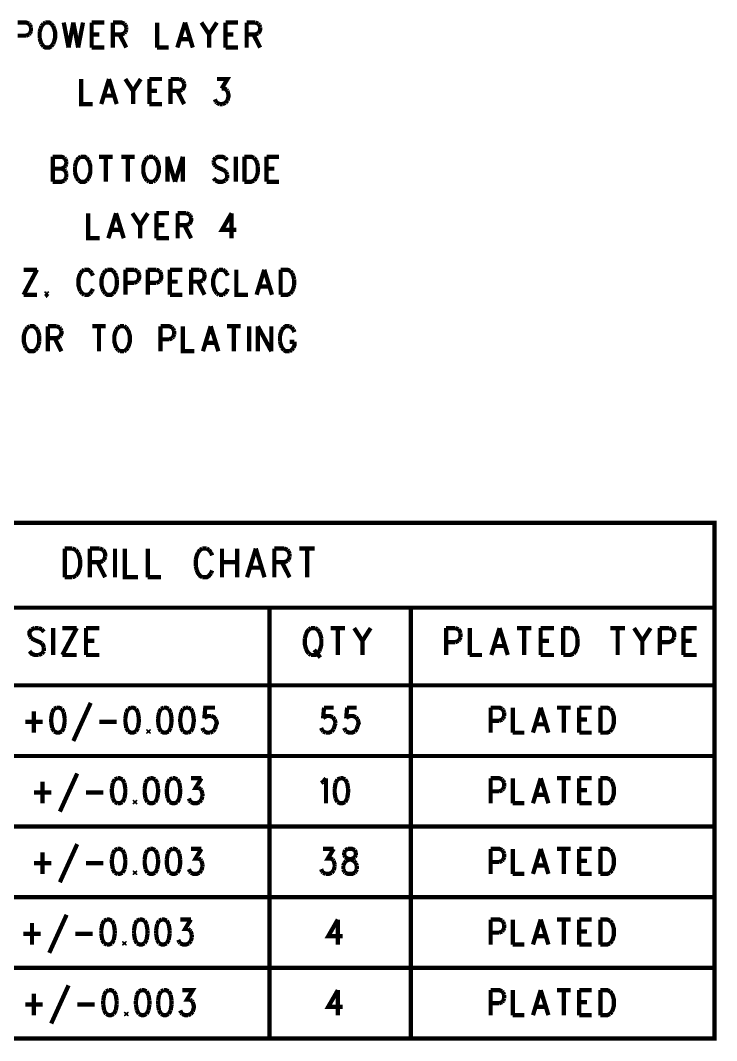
# Model space of a CAD drawing. Extents: x 7.3 to 17.03, y 4.75 to 9.82.
# Drawn here: x 14.568 to 17.032, y 5.292 to 8.904 of the extents above; entities that cross this region are included whole.
import ezdxf

# ---------------------------------------------------------------- set-up
doc = ezdxf.new("R2010")
doc.units = 0
doc.layers.add('DD_PHO', color=6, linetype='CONTINUOUS')

msp = doc.modelspace()

# ---------------------------------------------------------------- linework, layer by layer
at = {"layer": 'DD_PHO', "const_width": 0.015}
for points in [[(14.5575, 8.89609), (14.58818, 8.89609), (14.5984, 8.89187)], [(14.5984, 8.89187), (14.60181, 8.88765)], [(14.60181, 8.88765), (14.60522, 8.87921)], [(14.60522, 8.87921), (14.60522, 8.86656)], [(14.64272, 8.88343), (14.63931, 8.875)], [(14.64954, 8.89187), (14.64272, 8.88343)], [(14.65636, 8.89609), (14.64954, 8.89187)], [(14.67681, 8.89187), (14.67, 8.89609), (14.65636, 8.89609)], [(14.68363, 8.88343), (14.67681, 8.89187)], [(14.68704, 8.875), (14.68363, 8.88343)], [(14.72113, 8.89609), (14.73818, 8.8075)], [(14.75522, 8.89609), (14.73818, 8.8075)], [(14.75522, 8.89609), (14.77227, 8.8075)], [(14.78931, 8.89609), (14.77227, 8.8075)], [(14.82, 8.89609), (14.82, 8.8075)], [(14.82, 8.89609), (14.86431, 8.89609)], [(14.895, 8.89609), (14.895, 8.8075)], [(14.895, 8.89609), (14.92568, 8.89609), (14.9359, 8.89187)], [(14.9359, 8.89187), (14.93931, 8.88765)], [(14.93931, 8.88765), (14.94272, 8.87921)], [(14.94272, 8.87921), (14.94272, 8.87078)], [(15.05181, 8.89609), (15.05181, 8.8075)], [(15.15068, 8.89609), (15.1234, 8.8075)], [(15.15068, 8.89609), (15.17795, 8.8075)], [(15.20863, 8.89609), (15.2359, 8.8539)], [(15.26318, 8.89609), (15.2359, 8.8539)], [(15.29386, 8.89609), (15.29386, 8.8075)], [(15.29386, 8.89609), (15.33818, 8.89609)], [(15.36886, 8.89609), (15.36886, 8.8075)], [(15.36886, 8.89609), (15.39954, 8.89609)], [(15.39954, 8.89609), (15.40977, 8.89187)], [(15.40977, 8.89187), (15.41318, 8.88765)], [(15.41659, 8.87921), (15.41659, 8.87078), (15.41318, 8.86234), (15.40977, 8.85812)], [(15.41318, 8.88765), (15.41659, 8.87921)], [(14.58818, 8.84968), (14.5575, 8.84968)], [(14.5984, 8.8539), (14.58818, 8.84968)], [(14.60181, 8.85812), (14.5984, 8.8539)], [(14.60522, 8.86656), (14.60181, 8.85812)], [(14.63931, 8.875), (14.6359, 8.86234)], [(14.6359, 8.86234), (14.6359, 8.84125)], [(14.6359, 8.84125), (14.63931, 8.82859)], [(14.68704, 8.82859), (14.69045, 8.84125), (14.69045, 8.86234), (14.68704, 8.875)], [(14.82, 8.8539), (14.84727, 8.8539)], [(14.92568, 8.8539), (14.895, 8.8539)], [(14.91886, 8.8539), (14.94272, 8.8075)], [(14.9359, 8.85812), (14.92568, 8.8539)], [(14.93931, 8.86234), (14.9359, 8.85812)], [(14.94272, 8.87078), (14.93931, 8.86234)], [(15.2359, 8.8539), (15.2359, 8.8075)], [(15.29386, 8.8539), (15.32113, 8.8539)], [(15.39954, 8.8539), (15.36886, 8.8539)], [(15.39272, 8.8539), (15.41659, 8.8075)], [(15.40977, 8.85812), (15.39954, 8.8539)], [(14.63931, 8.82859), (14.64272, 8.82015)], [(14.64272, 8.82015), (14.64954, 8.81171)], [(14.64954, 8.81171), (14.65636, 8.8075), (14.67, 8.8075), (14.67681, 8.81171)], [(14.67681, 8.81171), (14.68363, 8.82015)], [(14.68363, 8.82015), (14.68704, 8.82859)], [(14.82, 8.8075), (14.86431, 8.8075)], [(15.05181, 8.8075), (15.09272, 8.8075)], [(15.13363, 8.83703), (15.16772, 8.83703)], [(15.29386, 8.8075), (15.33818, 8.8075)], [(14.7825, 8.69609), (14.7825, 8.6075), (14.8234, 8.6075)], [(14.88136, 8.69609), (14.85409, 8.6075)], [(14.88136, 8.69609), (14.90863, 8.6075)], [(14.93931, 8.69609), (14.96659, 8.6539)], [(14.99386, 8.69609), (14.96659, 8.6539)], [(15.02454, 8.69609), (15.02454, 8.6075)], [(15.02454, 8.69609), (15.06886, 8.69609)], [(15.09954, 8.69609), (15.09954, 8.6075)], [(15.09954, 8.69609), (15.13022, 8.69609)], [(15.13022, 8.69609), (15.14045, 8.69187)], [(15.26318, 8.69609), (15.30068, 8.69609), (15.28022, 8.66234)], [(15.14045, 8.69187), (15.14386, 8.68765)], [(15.14727, 8.67921), (15.14727, 8.67078), (15.14386, 8.66234), (15.14045, 8.65812)], [(15.14386, 8.68765), (15.14727, 8.67921)], [(15.28022, 8.66234), (15.29045, 8.66234), (15.29727, 8.65812)], [(14.86431, 8.63703), (14.8984, 8.63703)], [(14.96659, 8.6539), (14.96659, 8.6075)], [(15.02454, 8.6539), (15.05181, 8.6539)], [(15.13022, 8.6539), (15.09954, 8.6539)], [(15.1234, 8.6539), (15.14727, 8.6075)], [(15.14045, 8.65812), (15.13022, 8.6539)], [(15.25977, 8.61593), (15.25636, 8.62437)], [(15.29727, 8.65812), (15.30068, 8.6539)], [(15.30068, 8.6539), (15.30409, 8.64125), (15.30409, 8.63281), (15.30068, 8.62015)], [(15.02454, 8.6075), (15.06886, 8.6075)], [(15.26318, 8.61171), (15.25977, 8.61593)], [(15.2734, 8.6075), (15.26318, 8.61171)], [(15.28363, 8.6075), (15.2734, 8.6075)], [(15.29386, 8.61171), (15.28363, 8.6075)], [(15.30068, 8.62015), (15.29386, 8.61171)], [(14.6825, 8.42109), (14.6825, 8.3325)], [(14.6825, 8.42109), (14.71318, 8.42109), (14.7234, 8.41687)], [(14.7234, 8.41687), (14.72681, 8.41265)], [(14.72681, 8.41265), (14.73022, 8.40421)], [(14.76772, 8.40843), (14.76431, 8.4)], [(14.77454, 8.41687), (14.76772, 8.40843)], [(14.78136, 8.42109), (14.77454, 8.41687)], [(14.80181, 8.41687), (14.795, 8.42109), (14.78136, 8.42109)], [(14.80863, 8.40843), (14.80181, 8.41687)], [(14.81204, 8.4), (14.80863, 8.40843)], [(14.84613, 8.42109), (14.89386, 8.42109)], [(14.87, 8.42109), (14.87, 8.3325)], [(14.92454, 8.42109), (14.97227, 8.42109)], [(14.9484, 8.42109), (14.9484, 8.3325)], [(15.00977, 8.40843), (15.00636, 8.4), (15.00295, 8.38734), (15.00295, 8.36625), (15.00636, 8.35359), (15.00977, 8.34515)], [(15.01659, 8.41687), (15.00977, 8.40843)], [(15.0234, 8.42109), (15.01659, 8.41687)], [(15.03704, 8.42109), (15.0234, 8.42109)], [(15.04386, 8.41687), (15.03704, 8.42109)], [(15.05068, 8.40843), (15.04386, 8.41687)], [(15.05068, 8.34515), (15.05409, 8.35359), (15.0575, 8.36625), (15.0575, 8.38734), (15.05409, 8.4), (15.05068, 8.40843)], [(15.08818, 8.42109), (15.08818, 8.3325)], [(15.08818, 8.42109), (15.11545, 8.3325)], [(15.14272, 8.42109), (15.11545, 8.3325)], [(15.14272, 8.42109), (15.14272, 8.3325)], [(15.25863, 8.41687), (15.25181, 8.40843)], [(15.25181, 8.40843), (15.25181, 8.4)], [(15.29272, 8.41687), (15.2825, 8.42109), (15.26886, 8.42109), (15.25863, 8.41687)], [(15.29954, 8.40843), (15.29272, 8.41687)], [(15.33022, 8.42109), (15.33022, 8.3325)], [(15.3609, 8.42109), (15.3609, 8.3325)], [(15.3609, 8.42109), (15.38477, 8.42109), (15.395, 8.41687)], [(15.395, 8.41687), (15.40181, 8.40843)], [(15.40181, 8.40843), (15.40522, 8.4)], [(15.43931, 8.42109), (15.43931, 8.3325)], [(15.43931, 8.42109), (15.48363, 8.42109)], [(14.6825, 8.3789), (14.71318, 8.3789)], [(14.7234, 8.38312), (14.71318, 8.3789)], [(14.71318, 8.3789), (14.7234, 8.37468)], [(14.72681, 8.38734), (14.7234, 8.38312)], [(14.7234, 8.37468), (14.72681, 8.37046)], [(14.73022, 8.39578), (14.72681, 8.38734)], [(14.72681, 8.37046), (14.73022, 8.36203)], [(14.73022, 8.40421), (14.73022, 8.39578)], [(14.76431, 8.4), (14.7609, 8.38734)], [(14.7609, 8.38734), (14.7609, 8.36625)], [(14.81204, 8.35359), (14.81545, 8.36625), (14.81545, 8.38734), (14.81204, 8.4)], [(15.25181, 8.4), (15.25522, 8.39156)], [(15.25522, 8.39156), (15.25863, 8.38734)], [(15.25863, 8.38734), (15.26545, 8.38312)], [(15.26545, 8.38312), (15.2859, 8.37468)], [(15.2859, 8.37468), (15.29272, 8.37046)], [(15.29272, 8.37046), (15.29613, 8.36625)], [(15.40522, 8.4), (15.40863, 8.38734)], [(15.40863, 8.38734), (15.40863, 8.36625)], [(15.43931, 8.3789), (15.46659, 8.3789)], [(14.7234, 8.33671), (14.71318, 8.3325), (14.6825, 8.3325)], [(14.72681, 8.34093), (14.7234, 8.33671)], [(14.73022, 8.34937), (14.72681, 8.34093)], [(14.73022, 8.36203), (14.73022, 8.34937)], [(14.7609, 8.36625), (14.76431, 8.35359)], [(14.76431, 8.35359), (14.76772, 8.34515)], [(14.76772, 8.34515), (14.77454, 8.33671)], [(14.77454, 8.33671), (14.78136, 8.3325), (14.795, 8.3325), (14.80181, 8.33671)], [(14.80181, 8.33671), (14.80863, 8.34515)], [(14.80863, 8.34515), (14.81204, 8.35359)], [(15.00977, 8.34515), (15.01659, 8.33671)], [(15.01659, 8.33671), (15.0234, 8.3325)], [(15.03704, 8.3325), (15.04386, 8.33671)], [(15.04386, 8.33671), (15.05068, 8.34515)], [(15.25863, 8.33671), (15.25181, 8.34515)], [(15.29272, 8.33671), (15.2825, 8.3325), (15.26886, 8.3325), (15.25863, 8.33671)], [(15.29954, 8.34515), (15.29272, 8.33671)], [(15.29613, 8.36625), (15.29954, 8.35781)], [(15.29954, 8.35781), (15.29954, 8.34515)], [(15.395, 8.33671), (15.38477, 8.3325), (15.3609, 8.3325)], [(15.40181, 8.34515), (15.395, 8.33671)], [(15.40522, 8.35359), (15.40181, 8.34515)], [(15.40863, 8.36625), (15.40522, 8.35359)], [(15.0234, 8.3325), (15.03704, 8.3325)], [(15.43931, 8.3325), (15.48363, 8.3325)], [(14.8075, 8.22109), (14.8075, 8.1325), (14.8484, 8.1325)], [(14.90636, 8.22109), (14.87909, 8.1325)], [(14.90636, 8.22109), (14.93363, 8.1325)], [(14.96431, 8.22109), (14.99159, 8.1789)], [(15.01886, 8.22109), (14.99159, 8.1789)], [(15.04954, 8.22109), (15.04954, 8.1325)], [(15.04954, 8.22109), (15.09386, 8.22109)], [(15.12454, 8.22109), (15.12454, 8.1325)], [(15.12454, 8.22109), (15.15522, 8.22109)], [(15.15522, 8.22109), (15.16545, 8.21687)], [(15.16545, 8.21687), (15.16886, 8.21265)], [(15.17227, 8.20421), (15.17227, 8.19578), (15.16886, 8.18734), (15.16545, 8.18312)], [(15.16886, 8.21265), (15.17227, 8.20421)], [(15.31545, 8.22109), (15.28136, 8.16203), (15.3325, 8.16203)], [(15.31545, 8.22109), (15.31545, 8.1325)], [(14.88931, 8.16203), (14.9234, 8.16203)], [(14.99159, 8.1789), (14.99159, 8.1325)], [(15.04954, 8.1789), (15.07681, 8.1789)], [(15.15522, 8.1789), (15.12454, 8.1789)], [(15.1484, 8.1789), (15.17227, 8.1325)], [(15.16545, 8.18312), (15.15522, 8.1789)], [(15.04954, 8.1325), (15.09386, 8.1325)], [(14.62659, 8.02109), (14.57886, 7.9325)], [(14.57886, 8.02109), (14.62659, 8.02109)], [(14.78681, 8.01687), (14.78, 8.00843)], [(14.79363, 8.02109), (14.78681, 8.01687)], [(14.81409, 8.01687), (14.80727, 8.02109), (14.79363, 8.02109)], [(14.8209, 8.00843), (14.81409, 8.01687)], [(14.86863, 8.01687), (14.86181, 8.00843)], [(14.87545, 8.02109), (14.86863, 8.01687)], [(14.8959, 8.01687), (14.88909, 8.02109), (14.87545, 8.02109)], [(14.90272, 8.00843), (14.8959, 8.01687)], [(14.94022, 8.02109), (14.94022, 7.9325)], [(14.94022, 8.02109), (14.9709, 8.02109)], [(14.9709, 8.02109), (14.98113, 8.01687)], [(14.98113, 8.01687), (14.98454, 8.01265)], [(14.98454, 8.01265), (14.98795, 8.00421)], [(15.01863, 8.02109), (15.01863, 7.9325)], [(15.01863, 8.02109), (15.04931, 8.02109)], [(15.04931, 8.02109), (15.05954, 8.01687)], [(15.05954, 8.01687), (15.06295, 8.01265)], [(15.06295, 8.01265), (15.06636, 8.00421)], [(15.09704, 8.02109), (15.09704, 7.9325)], [(15.09704, 8.02109), (15.14136, 8.02109)], [(15.17204, 8.02109), (15.17204, 7.9325)], [(15.17204, 8.02109), (15.20272, 8.02109)], [(15.20272, 8.02109), (15.21295, 8.01687)], [(15.21295, 8.01687), (15.21636, 8.01265)], [(15.21636, 8.01265), (15.21977, 8.00421)], [(15.26409, 8.01687), (15.25727, 8.00843)], [(15.2709, 8.02109), (15.26409, 8.01687)], [(15.28454, 8.02109), (15.2709, 8.02109)], [(15.29136, 8.01687), (15.28454, 8.02109)], [(15.29818, 8.00843), (15.29136, 8.01687)], [(15.33227, 8.02109), (15.33227, 7.9325), (15.37318, 7.9325)], [(15.43113, 8.02109), (15.40386, 7.9325)], [(15.43113, 8.02109), (15.4584, 7.9325)], [(15.48909, 8.02109), (15.48909, 7.9325)], [(15.48909, 8.02109), (15.51295, 8.02109), (15.52318, 8.01687)], [(15.52318, 8.01687), (15.53, 8.00843)], [(14.78, 8.00843), (14.77659, 8), (14.77318, 7.98734), (14.77318, 7.96625), (14.77659, 7.95359), (14.78, 7.94515)], [(14.82431, 8), (14.8209, 8.00843)], [(14.8584, 8), (14.855, 7.98734), (14.855, 7.96625), (14.8584, 7.95359)], [(14.86181, 8.00843), (14.8584, 8)], [(14.90613, 8), (14.90272, 8.00843)], [(14.90954, 7.98734), (14.90613, 8)], [(14.90954, 7.96625), (14.90954, 7.98734)], [(14.9709, 7.97468), (14.94022, 7.97468)], [(14.98113, 7.9789), (14.9709, 7.97468)], [(14.98454, 7.98312), (14.98113, 7.9789)], [(14.98795, 8.00421), (14.98795, 7.99156), (14.98454, 7.98312)], [(15.04931, 7.97468), (15.01863, 7.97468)], [(15.05954, 7.9789), (15.04931, 7.97468)], [(15.06295, 7.98312), (15.05954, 7.9789)], [(15.06636, 8.00421), (15.06636, 7.99156), (15.06295, 7.98312)], [(15.09704, 7.9789), (15.12431, 7.9789)], [(15.20272, 7.9789), (15.17204, 7.9789)], [(15.1959, 7.9789), (15.21977, 7.9325)], [(15.21295, 7.98312), (15.20272, 7.9789)], [(15.21977, 8.00421), (15.21977, 7.99578), (15.21636, 7.98734), (15.21295, 7.98312)], [(15.25727, 8.00843), (15.25386, 8), (15.25045, 7.98734), (15.25045, 7.96625), (15.25386, 7.95359), (15.25727, 7.94515)], [(15.30159, 8), (15.29818, 8.00843)], [(15.53, 8.00843), (15.5334, 8)], [(15.5334, 8), (15.53681, 7.98734)], [(15.53681, 7.98734), (15.53681, 7.96625)], [(14.66068, 7.94093), (14.65727, 7.93671)], [(14.65727, 7.93671), (14.66068, 7.9325), (14.66409, 7.93671)], [(14.66409, 7.93671), (14.66068, 7.94093)], [(14.78, 7.94515), (14.78681, 7.93671)], [(14.81409, 7.93671), (14.8209, 7.94515)], [(14.8209, 7.94515), (14.82431, 7.95359)], [(14.8584, 7.95359), (14.86181, 7.94515)], [(14.86181, 7.94515), (14.86863, 7.93671)], [(14.8959, 7.93671), (14.90272, 7.94515)], [(14.90272, 7.94515), (14.90613, 7.95359)], [(14.90613, 7.95359), (14.90954, 7.96625)], [(15.25727, 7.94515), (15.26409, 7.93671)], [(15.29136, 7.93671), (15.29818, 7.94515)], [(15.29818, 7.94515), (15.30159, 7.95359)], [(15.41409, 7.96203), (15.44818, 7.96203)], [(15.53, 7.94515), (15.52318, 7.93671)], [(15.5334, 7.95359), (15.53, 7.94515)], [(15.53681, 7.96625), (15.5334, 7.95359)], [(14.57886, 7.9325), (14.62659, 7.9325)], [(14.78681, 7.93671), (14.79363, 7.9325)], [(14.79363, 7.9325), (14.80727, 7.9325), (14.81409, 7.93671)], [(14.86863, 7.93671), (14.87545, 7.9325), (14.88909, 7.9325), (14.8959, 7.93671)], [(15.09704, 7.9325), (15.14136, 7.9325)], [(15.26409, 7.93671), (15.2709, 7.9325)], [(15.2709, 7.9325), (15.28454, 7.9325)], [(15.28454, 7.9325), (15.29136, 7.93671)], [(15.52318, 7.93671), (15.51295, 7.9325), (15.48909, 7.9325)], [(14.5834, 7.8), (14.58, 7.78734), (14.58, 7.76625), (14.5834, 7.75359)], [(14.58681, 7.80843), (14.5834, 7.8)], [(14.59363, 7.81687), (14.58681, 7.80843)], [(14.60045, 7.82109), (14.59363, 7.81687)], [(14.6209, 7.81687), (14.61409, 7.82109), (14.60045, 7.82109)], [(14.62772, 7.80843), (14.6209, 7.81687)], [(14.63113, 7.8), (14.62772, 7.80843)], [(14.63454, 7.78734), (14.63113, 7.8)], [(14.66522, 7.82109), (14.66522, 7.7325)], [(14.66522, 7.82109), (14.6959, 7.82109)], [(14.6959, 7.82109), (14.70613, 7.81687)], [(14.70613, 7.81687), (14.70954, 7.81265)], [(14.70954, 7.81265), (14.71295, 7.80421)], [(14.71295, 7.80421), (14.71295, 7.79578), (14.70954, 7.78734)], [(14.82204, 7.82109), (14.86977, 7.82109)], [(14.8459, 7.82109), (14.8459, 7.7325)], [(14.90727, 7.80843), (14.90386, 7.8), (14.90045, 7.78734), (14.90045, 7.76625), (14.90386, 7.75359), (14.90727, 7.74515)], [(14.91409, 7.81687), (14.90727, 7.80843)], [(14.9209, 7.82109), (14.91409, 7.81687)], [(14.93454, 7.82109), (14.9209, 7.82109)], [(14.94136, 7.81687), (14.93454, 7.82109)], [(14.94818, 7.80843), (14.94136, 7.81687)], [(14.94818, 7.74515), (14.95159, 7.75359), (14.955, 7.76625), (14.955, 7.78734), (14.95159, 7.8), (14.94818, 7.80843)], [(15.06409, 7.82109), (15.06409, 7.7325)], [(15.06409, 7.82109), (15.09477, 7.82109), (15.105, 7.81687)], [(15.105, 7.81687), (15.1084, 7.81265)], [(15.1084, 7.81265), (15.11181, 7.80421)], [(15.11181, 7.80421), (15.11181, 7.79156)], [(15.1425, 7.82109), (15.1425, 7.7325), (15.1834, 7.7325)], [(15.24136, 7.82109), (15.21409, 7.7325)], [(15.24136, 7.82109), (15.26863, 7.7325)], [(15.29931, 7.82109), (15.34704, 7.82109)], [(15.32318, 7.82109), (15.32318, 7.7325)], [(15.37772, 7.82109), (15.37772, 7.7325)], [(15.4084, 7.82109), (15.4084, 7.7325)], [(15.4084, 7.82109), (15.45613, 7.7325)], [(15.45613, 7.82109), (15.45613, 7.7325)], [(15.49022, 7.8), (15.48681, 7.78734)], [(15.49363, 7.80843), (15.49022, 7.8)], [(15.50045, 7.81687), (15.49363, 7.80843)], [(15.5209, 7.82109), (15.50727, 7.82109), (15.50045, 7.81687)], [(15.52772, 7.81687), (15.5209, 7.82109)], [(15.53454, 7.80843), (15.52772, 7.81687)], [(15.53795, 7.8), (15.53454, 7.80843)], [(14.63113, 7.75359), (14.63454, 7.76625)], [(14.63454, 7.76625), (14.63454, 7.78734)], [(14.6959, 7.7789), (14.66522, 7.7789)], [(14.68909, 7.7789), (14.71295, 7.7325)], [(14.70613, 7.78312), (14.6959, 7.7789)], [(14.70954, 7.78734), (14.70613, 7.78312)], [(15.09477, 7.77468), (15.06409, 7.77468)], [(15.105, 7.7789), (15.09477, 7.77468)], [(15.1084, 7.78312), (15.105, 7.7789)], [(15.11181, 7.79156), (15.1084, 7.78312)], [(15.22431, 7.76203), (15.2584, 7.76203)], [(15.48681, 7.78734), (15.48681, 7.76625)], [(15.48681, 7.76625), (15.49022, 7.75359)], [(15.5209, 7.76625), (15.53795, 7.76625)], [(15.53454, 7.74515), (15.53795, 7.75359), (15.53795, 7.76625)], [(14.5834, 7.75359), (14.58681, 7.74515)], [(14.58681, 7.74515), (14.59363, 7.73671)], [(14.59363, 7.73671), (14.60045, 7.7325), (14.61409, 7.7325), (14.6209, 7.73671)], [(14.6209, 7.73671), (14.62772, 7.74515)], [(14.62772, 7.74515), (14.63113, 7.75359)], [(14.90727, 7.74515), (14.91409, 7.73671)], [(14.91409, 7.73671), (14.9209, 7.7325)], [(14.9209, 7.7325), (14.93454, 7.7325)], [(14.93454, 7.7325), (14.94136, 7.73671)], [(14.94136, 7.73671), (14.94818, 7.74515)], [(15.49022, 7.75359), (15.49363, 7.74515)], [(15.49363, 7.74515), (15.50045, 7.73671)], [(15.50045, 7.73671), (15.50727, 7.7325), (15.5209, 7.7325)], [(15.5209, 7.7325), (15.52772, 7.73671)], [(15.52772, 7.73671), (15.53454, 7.74515)], [(13.375, 7.125), (13.375, 5.3), (17.025, 5.3), (17.025, 7.125), (13.375, 7.125)], [(14.725, 7.03421), (14.725, 6.9325)], [(14.725, 7.03421), (14.75204, 7.03421)], [(14.75204, 7.03421), (14.76363, 7.02937)], [(14.81386, 7.03421), (14.81386, 6.9325)], [(14.81386, 7.03421), (14.84863, 7.03421)], [(14.84863, 7.03421), (14.86022, 7.02937)], [(14.90272, 7.03421), (14.90272, 6.9325)], [(14.9375, 7.03421), (14.9375, 6.9325), (14.98386, 6.9325)], [(15.01863, 7.03421), (15.01863, 6.9325)], [(15.21181, 7.03421), (15.20409, 7.02937)], [(15.22727, 7.03421), (15.21181, 7.03421)], [(15.235, 7.02937), (15.22727, 7.03421)], [(15.28136, 7.03421), (15.28136, 6.9325)], [(15.33545, 7.03421), (15.33545, 6.9325)], [(15.40113, 7.03421), (15.37022, 6.9325)], [(15.40113, 7.03421), (15.43204, 6.9325)], [(15.46681, 7.03421), (15.46681, 6.9325)], [(15.46681, 7.03421), (15.50159, 7.03421)], [(15.50159, 7.03421), (15.51318, 7.02937)], [(15.55568, 7.03421), (15.60977, 7.03421)], [(15.58272, 7.03421), (15.58272, 6.9325)], [(14.76363, 7.02937), (14.77136, 7.01968)], [(14.77136, 7.01968), (14.77522, 7.01)], [(14.77522, 7.01), (14.77909, 6.99546)], [(14.86022, 7.02937), (14.86409, 7.02453), (14.86795, 7.01484), (14.86795, 7.00515)], [(14.86795, 7.00515), (14.86409, 6.99546)], [(15.19636, 7.01968), (15.1925, 7.01), (15.18863, 6.99546)], [(15.20409, 7.02937), (15.19636, 7.01968)], [(15.24272, 7.01968), (15.235, 7.02937)], [(15.24659, 7.01), (15.24272, 7.01968)], [(15.51318, 7.02937), (15.51704, 7.02453)], [(15.51704, 7.02453), (15.5209, 7.01484)], [(15.5209, 7.00515), (15.51704, 6.99546)], [(15.5209, 7.01484), (15.5209, 7.00515)], [(14.77909, 6.99546), (14.77909, 6.97125), (14.77522, 6.95671)], [(14.84863, 6.98578), (14.81386, 6.98578)], [(14.8409, 6.98578), (14.86795, 6.9325)], [(14.86022, 6.99062), (14.84863, 6.98578)], [(14.86409, 6.99546), (14.86022, 6.99062)], [(15.18863, 6.99546), (15.18863, 6.97125)], [(15.18863, 6.97125), (15.1925, 6.95671)], [(15.28136, 6.98578), (15.33545, 6.98578)], [(15.38181, 6.9664), (15.42045, 6.9664)], [(15.51318, 6.99062), (15.50159, 6.98578), (15.46681, 6.98578)], [(15.49386, 6.98578), (15.5209, 6.9325)], [(15.51704, 6.99546), (15.51318, 6.99062)], [(14.75204, 6.9325), (14.725, 6.9325)], [(14.76363, 6.93734), (14.75204, 6.9325)], [(14.77522, 6.95671), (14.77136, 6.94703), (14.76363, 6.93734)], [(15.01863, 6.9325), (15.065, 6.9325)], [(15.1925, 6.95671), (15.19636, 6.94703), (15.20409, 6.93734), (15.21181, 6.9325)], [(15.21181, 6.9325), (15.22727, 6.9325), (15.235, 6.93734), (15.24272, 6.94703)], [(15.24272, 6.94703), (15.24659, 6.95671)], [(13.375, 6.825), (17.025, 6.825)], [(15.45, 6.825), (15.45, 5.3)], [(15.95, 6.825), (15.95, 5.3)], [(14.60727, 6.74812), (14.6, 6.73906), (14.6, 6.73), (14.60363, 6.72093)], [(14.61818, 6.75265), (14.60727, 6.74812)], [(14.63272, 6.75265), (14.61818, 6.75265)], [(14.64363, 6.74812), (14.63272, 6.75265)], [(14.6509, 6.73906), (14.64363, 6.74812)], [(14.68363, 6.75265), (14.68363, 6.6575)], [(14.76727, 6.75265), (14.71636, 6.6575)], [(14.71636, 6.75265), (14.76727, 6.75265)], [(14.8, 6.75265), (14.8, 6.6575)], [(14.8, 6.75265), (14.84727, 6.75265)], [(15.58954, 6.74812), (15.58227, 6.73906), (15.57863, 6.73)], [(15.59681, 6.75265), (15.58954, 6.74812)], [(15.61136, 6.75265), (15.59681, 6.75265)], [(15.61863, 6.74812), (15.61136, 6.75265)], [(15.6259, 6.73906), (15.61863, 6.74812)], [(15.6659, 6.75265), (15.71681, 6.75265)], [(15.69136, 6.75265), (15.69136, 6.6575)], [(15.74954, 6.75265), (15.77863, 6.70734)], [(15.80772, 6.75265), (15.77863, 6.70734)], [(16.075, 6.75265), (16.075, 6.6575)], [(16.075, 6.75265), (16.10772, 6.75265)], [(16.10772, 6.75265), (16.11863, 6.74812)], [(16.11863, 6.74812), (16.12227, 6.74359), (16.1259, 6.73453)], [(16.15863, 6.75265), (16.15863, 6.6575)], [(16.26409, 6.75265), (16.235, 6.6575)], [(16.26409, 6.75265), (16.29318, 6.6575)], [(16.3259, 6.75265), (16.37681, 6.75265)], [(16.35136, 6.75265), (16.35136, 6.6575)], [(16.40954, 6.75265), (16.40954, 6.6575)], [(16.40954, 6.75265), (16.45681, 6.75265)], [(16.48954, 6.75265), (16.48954, 6.6575)], [(16.48954, 6.75265), (16.515, 6.75265)], [(16.515, 6.75265), (16.5259, 6.74812)], [(16.5259, 6.74812), (16.53318, 6.73906), (16.53681, 6.73)], [(16.65681, 6.75265), (16.70772, 6.75265)], [(16.68227, 6.75265), (16.68227, 6.6575)], [(16.74045, 6.75265), (16.76954, 6.70734)], [(16.79863, 6.75265), (16.76954, 6.70734)], [(16.83136, 6.75265), (16.83136, 6.6575)], [(16.83136, 6.75265), (16.86409, 6.75265)], [(16.86409, 6.75265), (16.875, 6.74812)], [(16.875, 6.74812), (16.87863, 6.74359)], [(16.915, 6.75265), (16.915, 6.6575)], [(16.915, 6.75265), (16.96227, 6.75265)], [(14.60363, 6.72093), (14.60727, 6.7164)], [(14.60727, 6.7164), (14.61454, 6.71187)], [(14.61454, 6.71187), (14.63636, 6.70281), (14.64363, 6.69828)], [(15.57863, 6.73), (15.575, 6.7164)], [(15.575, 6.7164), (15.575, 6.69375), (15.57863, 6.68015)], [(15.62954, 6.73), (15.6259, 6.73906)], [(15.63318, 6.7164), (15.62954, 6.73)], [(15.62954, 6.68015), (15.63318, 6.69375), (15.63318, 6.7164)], [(16.12227, 6.71187), (16.11863, 6.70734)], [(16.1259, 6.72093), (16.12227, 6.71187)], [(16.1259, 6.73453), (16.1259, 6.72093)], [(16.53681, 6.73), (16.54045, 6.7164)], [(16.54045, 6.7164), (16.54045, 6.69375), (16.53681, 6.68015)], [(16.87863, 6.71187), (16.875, 6.70734), (16.86409, 6.70281), (16.83136, 6.70281)], [(16.87863, 6.74359), (16.88227, 6.73453), (16.88227, 6.72093)], [(16.88227, 6.72093), (16.87863, 6.71187)], [(14.64363, 6.69828), (14.64727, 6.69375), (14.6509, 6.68468)], [(14.6509, 6.68468), (14.6509, 6.67109)], [(14.8, 6.70734), (14.82909, 6.70734)], [(15.57863, 6.68015), (15.58227, 6.67109), (15.58954, 6.66203)], [(15.60772, 6.67562), (15.62954, 6.64843)], [(15.6259, 6.67109), (15.62954, 6.68015)], [(15.77863, 6.70734), (15.77863, 6.6575)], [(16.10772, 6.70281), (16.075, 6.70281)], [(16.11863, 6.70734), (16.10772, 6.70281)], [(16.2459, 6.68921), (16.28227, 6.68921)], [(16.40954, 6.70734), (16.43863, 6.70734)], [(16.53681, 6.68015), (16.53318, 6.67109), (16.5259, 6.66203)], [(16.76954, 6.70734), (16.76954, 6.6575)], [(16.915, 6.70734), (16.94409, 6.70734)], [(14.63272, 6.6575), (14.61818, 6.6575), (14.60727, 6.66203), (14.6, 6.67109)], [(14.64363, 6.66203), (14.63272, 6.6575)], [(14.6509, 6.67109), (14.64363, 6.66203)], [(14.71636, 6.6575), (14.76727, 6.6575)], [(14.8, 6.6575), (14.84727, 6.6575)], [(15.58954, 6.66203), (15.59681, 6.6575)], [(15.59681, 6.6575), (15.61136, 6.6575), (15.61863, 6.66203)], [(15.61863, 6.66203), (15.6259, 6.67109)], [(16.15863, 6.6575), (16.20227, 6.6575)], [(16.40954, 6.6575), (16.45681, 6.6575)], [(16.5259, 6.66203), (16.515, 6.6575), (16.48954, 6.6575)], [(16.915, 6.6575), (16.96227, 6.6575)], [(17.025, 6.55), (13.375, 6.55)], [(14.61545, 6.45843), (14.61545, 6.3825)], [(14.68704, 6.46687), (14.68022, 6.45421)], [(14.69727, 6.47109), (14.68704, 6.46687)], [(14.71431, 6.46687), (14.70409, 6.47109), (14.69727, 6.47109)], [(14.72113, 6.45421), (14.71431, 6.46687)], [(14.81659, 6.48796), (14.75522, 6.35296)], [(14.94954, 6.46687), (14.94272, 6.45421)], [(14.95977, 6.47109), (14.94954, 6.46687)], [(14.97681, 6.46687), (14.96659, 6.47109), (14.95977, 6.47109)], [(14.98363, 6.45421), (14.97681, 6.46687)], [(15.06545, 6.46687), (15.05863, 6.45421)], [(15.07568, 6.47109), (15.06545, 6.46687)], [(15.09272, 6.46687), (15.0825, 6.47109), (15.07568, 6.47109)], [(15.09954, 6.45421), (15.09272, 6.46687)], [(15.14386, 6.46687), (15.13704, 6.45421)], [(15.15409, 6.47109), (15.14386, 6.46687)], [(15.1609, 6.47109), (15.15409, 6.47109)], [(15.17113, 6.46687), (15.1609, 6.47109)], [(15.17795, 6.45421), (15.17113, 6.46687)], [(15.25636, 6.47109), (15.22227, 6.47109), (15.21886, 6.43312)], [(15.64272, 6.47109), (15.63931, 6.43312)], [(15.67681, 6.47109), (15.64272, 6.47109)], [(15.72454, 6.47109), (15.72113, 6.43312)], [(15.75863, 6.47109), (15.72454, 6.47109)], [(16.2325, 6.47109), (16.2325, 6.3825)], [(16.2325, 6.47109), (16.26318, 6.47109), (16.2734, 6.46687)], [(16.2734, 6.46687), (16.27681, 6.46265)], [(16.27681, 6.46265), (16.28022, 6.45421)], [(16.3109, 6.47109), (16.3109, 6.3825)], [(16.40977, 6.47109), (16.3825, 6.3825)], [(16.40977, 6.47109), (16.43704, 6.3825)], [(16.46772, 6.47109), (16.51545, 6.47109)], [(16.49159, 6.47109), (16.49159, 6.3825)], [(16.54613, 6.47109), (16.54613, 6.3825)], [(16.54613, 6.47109), (16.59045, 6.47109)], [(16.62113, 6.47109), (16.62113, 6.3825)], [(16.62113, 6.47109), (16.645, 6.47109), (16.65522, 6.46687)], [(16.65522, 6.46687), (16.66204, 6.45843)], [(16.66204, 6.45843), (16.66545, 6.45), (16.66886, 6.43734), (16.66886, 6.41625), (16.66545, 6.40359), (16.66204, 6.39515)], [(14.58477, 6.42046), (14.64613, 6.42046)], [(14.68022, 6.45421), (14.67681, 6.43312)], [(14.67681, 6.43312), (14.67681, 6.42046)], [(14.67681, 6.42046), (14.68022, 6.39937)], [(14.72454, 6.43312), (14.72113, 6.45421)], [(14.72113, 6.39937), (14.72454, 6.42046)], [(14.72454, 6.42046), (14.72454, 6.43312)], [(14.84727, 6.42046), (14.90863, 6.42046)], [(14.94272, 6.45421), (14.93931, 6.43312)], [(14.93931, 6.43312), (14.93931, 6.42046)], [(14.93931, 6.42046), (14.94272, 6.39937)], [(14.98704, 6.43312), (14.98363, 6.45421)], [(14.98363, 6.39937), (14.98704, 6.42046)], [(14.98704, 6.42046), (14.98704, 6.43312)], [(15.05863, 6.45421), (15.05522, 6.43312)], [(15.05522, 6.43312), (15.05522, 6.42046)], [(15.05522, 6.42046), (15.05863, 6.39937)], [(15.10295, 6.43312), (15.09954, 6.45421)], [(15.09954, 6.39937), (15.10295, 6.42046)], [(15.10295, 6.42046), (15.10295, 6.43312)], [(15.13704, 6.45421), (15.13363, 6.43312)], [(15.13363, 6.43312), (15.13363, 6.42046)], [(15.13363, 6.42046), (15.13704, 6.39937)], [(15.18136, 6.43312), (15.17795, 6.45421)], [(15.17795, 6.39937), (15.18136, 6.42046)], [(15.18136, 6.42046), (15.18136, 6.43312)], [(15.21886, 6.43312), (15.22227, 6.43734), (15.2325, 6.44156), (15.24272, 6.44156)], [(15.24272, 6.44156), (15.25295, 6.43734), (15.25977, 6.4289)], [(15.25977, 6.4289), (15.26318, 6.41625), (15.25977, 6.40781), (15.25636, 6.39515)], [(15.63931, 6.43312), (15.64272, 6.43734)], [(15.64272, 6.43734), (15.65295, 6.44156), (15.66318, 6.44156), (15.6734, 6.43734)], [(15.6734, 6.43734), (15.68022, 6.4289)], [(15.68022, 6.4289), (15.68363, 6.41625)], [(15.72113, 6.43312), (15.72454, 6.43734)], [(15.72454, 6.43734), (15.73477, 6.44156), (15.745, 6.44156), (15.75522, 6.43734)], [(15.75522, 6.43734), (15.76204, 6.4289)], [(15.76204, 6.4289), (15.76545, 6.41625), (15.76204, 6.40781)], [(16.26318, 6.42468), (16.2325, 6.42468)], [(16.2734, 6.4289), (16.26318, 6.42468)], [(16.27681, 6.43312), (16.2734, 6.4289)], [(16.28022, 6.44156), (16.27681, 6.43312)], [(16.28022, 6.45421), (16.28022, 6.44156)], [(16.54613, 6.4289), (16.5734, 6.4289)], [(14.68022, 6.39937), (14.68704, 6.38671)], [(14.68704, 6.38671), (14.69727, 6.3825), (14.70409, 6.3825), (14.71431, 6.38671)], [(14.71431, 6.38671), (14.72113, 6.39937)], [(14.94272, 6.39937), (14.94954, 6.38671)], [(14.94954, 6.38671), (14.95977, 6.3825), (14.96659, 6.3825), (14.97681, 6.38671)], [(14.97681, 6.38671), (14.98363, 6.39937)], [(15.02113, 6.39093), (15.01772, 6.38671)], [(15.01772, 6.38671), (15.02113, 6.3825)], [(15.02454, 6.38671), (15.02113, 6.39093)], [(15.02113, 6.3825), (15.02454, 6.38671)], [(15.05863, 6.39937), (15.06545, 6.38671)], [(15.06545, 6.38671), (15.07568, 6.3825), (15.0825, 6.3825), (15.09272, 6.38671)], [(15.09272, 6.38671), (15.09954, 6.39937)], [(15.13704, 6.39937), (15.14386, 6.38671)], [(15.14386, 6.38671), (15.15409, 6.3825), (15.1609, 6.3825)], [(15.1609, 6.3825), (15.17113, 6.38671)], [(15.17113, 6.38671), (15.17795, 6.39937)], [(15.21545, 6.39093), (15.21204, 6.39937)], [(15.21886, 6.38671), (15.21545, 6.39093)], [(15.23931, 6.3825), (15.22909, 6.3825), (15.21886, 6.38671)], [(15.24954, 6.38671), (15.23931, 6.3825)], [(15.25636, 6.39515), (15.24954, 6.38671)], [(15.6359, 6.39093), (15.6325, 6.39937)], [(15.63931, 6.38671), (15.6359, 6.39093)], [(15.64954, 6.3825), (15.63931, 6.38671)], [(15.67, 6.38671), (15.65977, 6.3825), (15.64954, 6.3825)], [(15.67681, 6.39515), (15.67, 6.38671)], [(15.68022, 6.40781), (15.67681, 6.39515)], [(15.68363, 6.41625), (15.68022, 6.40781)], [(15.71772, 6.39093), (15.71431, 6.39937)], [(15.72113, 6.38671), (15.71772, 6.39093)], [(15.75181, 6.38671), (15.74159, 6.3825), (15.73136, 6.3825), (15.72113, 6.38671)], [(15.75863, 6.39515), (15.75181, 6.38671)], [(15.76204, 6.40781), (15.75863, 6.39515)], [(16.39272, 6.41203), (16.42681, 6.41203)], [(16.65522, 6.38671), (16.645, 6.3825), (16.62113, 6.3825)], [(16.66204, 6.39515), (16.65522, 6.38671)], [(16.3109, 6.3825), (16.35181, 6.3825)], [(16.54613, 6.3825), (16.59045, 6.3825)], [(13.375, 6.3), (17.025, 6.3)], [(14.64613, 6.20843), (14.64613, 6.1325)], [(14.76886, 6.23796), (14.7075, 6.10296)], [(14.895, 6.20421), (14.89159, 6.18312)], [(14.90181, 6.21687), (14.895, 6.20421)], [(14.91204, 6.22109), (14.90181, 6.21687)], [(14.92909, 6.21687), (14.91886, 6.22109), (14.91204, 6.22109)], [(14.9359, 6.20421), (14.92909, 6.21687)], [(14.93931, 6.18312), (14.9359, 6.20421)], [(15.0109, 6.20421), (15.0075, 6.18312)], [(15.01772, 6.21687), (15.0109, 6.20421)], [(15.02795, 6.22109), (15.01772, 6.21687)], [(15.045, 6.21687), (15.03477, 6.22109), (15.02795, 6.22109)], [(15.05181, 6.20421), (15.045, 6.21687)], [(15.05522, 6.18312), (15.05181, 6.20421)], [(15.08931, 6.20421), (15.0859, 6.18312)], [(15.09613, 6.21687), (15.08931, 6.20421)], [(15.10636, 6.22109), (15.09613, 6.21687)], [(15.1234, 6.21687), (15.11318, 6.22109), (15.10636, 6.22109)], [(15.13022, 6.20421), (15.1234, 6.21687)], [(15.13363, 6.18312), (15.13022, 6.20421)], [(15.17113, 6.22109), (15.20863, 6.22109)], [(15.20863, 6.22109), (15.18818, 6.18734), (15.1984, 6.18734)], [(15.6325, 6.20421), (15.63931, 6.20843)], [(15.63931, 6.20843), (15.64954, 6.22109)], [(15.64954, 6.22109), (15.64954, 6.1325)], [(15.68363, 6.20421), (15.68022, 6.18312)], [(15.69045, 6.21687), (15.68363, 6.20421)], [(15.70068, 6.22109), (15.69045, 6.21687)], [(15.71772, 6.21687), (15.7075, 6.22109), (15.70068, 6.22109)], [(15.72454, 6.20421), (15.71772, 6.21687)], [(15.72795, 6.18312), (15.72454, 6.20421)], [(16.2325, 6.22109), (16.2325, 6.1325)], [(16.2325, 6.22109), (16.26318, 6.22109), (16.2734, 6.21687)], [(16.2734, 6.21687), (16.27681, 6.21265)], [(16.27681, 6.21265), (16.28022, 6.20421)], [(16.28022, 6.20421), (16.28022, 6.19156)], [(16.3109, 6.22109), (16.3109, 6.1325)], [(16.40977, 6.22109), (16.3825, 6.1325)], [(16.40977, 6.22109), (16.43704, 6.1325)], [(16.46772, 6.22109), (16.51545, 6.22109)], [(16.49159, 6.22109), (16.49159, 6.1325)], [(16.54613, 6.22109), (16.54613, 6.1325)], [(16.54613, 6.22109), (16.59045, 6.22109)], [(16.62113, 6.22109), (16.62113, 6.1325)], [(16.62113, 6.22109), (16.645, 6.22109), (16.65522, 6.21687)], [(16.65522, 6.21687), (16.66204, 6.20843)], [(16.66204, 6.20843), (16.66545, 6.2), (16.66886, 6.18734), (16.66886, 6.16625), (16.66545, 6.15359), (16.66204, 6.14515)], [(14.61545, 6.17046), (14.67681, 6.17046)], [(14.79954, 6.17046), (14.8609, 6.17046)], [(14.89159, 6.18312), (14.89159, 6.17046)], [(14.89159, 6.17046), (14.895, 6.14937)], [(14.9359, 6.14937), (14.93931, 6.17046)], [(14.93931, 6.17046), (14.93931, 6.18312)], [(15.0075, 6.18312), (15.0075, 6.17046)], [(15.0075, 6.17046), (15.0109, 6.14937)], [(15.05181, 6.14937), (15.05522, 6.17046)], [(15.05522, 6.17046), (15.05522, 6.18312)], [(15.0859, 6.18312), (15.0859, 6.17046)], [(15.0859, 6.17046), (15.08931, 6.14937)], [(15.13022, 6.14937), (15.13363, 6.17046)], [(15.13363, 6.17046), (15.13363, 6.18312)], [(15.1984, 6.18734), (15.20522, 6.18312)], [(15.20522, 6.18312), (15.20863, 6.1789)], [(15.20863, 6.1789), (15.21204, 6.16625)], [(15.68022, 6.18312), (15.68022, 6.17046)], [(15.68022, 6.17046), (15.68363, 6.14937)], [(15.72454, 6.14937), (15.72795, 6.17046)], [(15.72795, 6.17046), (15.72795, 6.18312)], [(16.26318, 6.17468), (16.2325, 6.17468)], [(16.2734, 6.1789), (16.26318, 6.17468)], [(16.27681, 6.18312), (16.2734, 6.1789)], [(16.28022, 6.19156), (16.27681, 6.18312)], [(16.54613, 6.1789), (16.5734, 6.1789)], [(14.895, 6.14937), (14.90181, 6.13671)], [(14.90181, 6.13671), (14.91204, 6.1325)], [(14.91204, 6.1325), (14.91886, 6.1325), (14.92909, 6.13671)], [(14.92909, 6.13671), (14.9359, 6.14937)], [(14.9734, 6.14093), (14.97, 6.13671)], [(14.97, 6.13671), (14.9734, 6.1325)], [(14.97681, 6.13671), (14.9734, 6.14093)], [(14.9734, 6.1325), (14.97681, 6.13671)], [(15.0109, 6.14937), (15.01772, 6.13671)], [(15.01772, 6.13671), (15.02795, 6.1325), (15.03477, 6.1325), (15.045, 6.13671)], [(15.045, 6.13671), (15.05181, 6.14937)], [(15.08931, 6.14937), (15.09613, 6.13671)], [(15.09613, 6.13671), (15.10636, 6.1325), (15.11318, 6.1325), (15.1234, 6.13671)], [(15.1234, 6.13671), (15.13022, 6.14937)], [(15.16772, 6.14093), (15.16431, 6.14937)], [(15.17113, 6.13671), (15.16772, 6.14093)], [(15.20181, 6.13671), (15.19159, 6.1325), (15.18136, 6.1325), (15.17113, 6.13671)], [(15.20863, 6.14515), (15.20181, 6.13671)], [(15.21204, 6.15781), (15.20863, 6.14515)], [(15.21204, 6.16625), (15.21204, 6.15781)], [(15.68363, 6.14937), (15.69045, 6.13671)], [(15.69045, 6.13671), (15.70068, 6.1325), (15.7075, 6.1325), (15.71772, 6.13671)], [(15.71772, 6.13671), (15.72454, 6.14937)], [(16.3109, 6.1325), (16.35181, 6.1325)], [(16.39272, 6.16203), (16.42681, 6.16203)], [(16.54613, 6.1325), (16.59045, 6.1325)], [(16.65522, 6.13671), (16.645, 6.1325), (16.62113, 6.1325)], [(16.66204, 6.14515), (16.65522, 6.13671)], [(13.375, 6.05), (17.025, 6.05)], [(14.76886, 5.98796), (14.7075, 5.85296)], [(14.64613, 5.95843), (14.64613, 5.8825)], [(14.895, 5.95421), (14.89159, 5.93312)], [(14.90181, 5.96687), (14.895, 5.95421)], [(14.91204, 5.97109), (14.90181, 5.96687)], [(14.92909, 5.96687), (14.91886, 5.97109), (14.91204, 5.97109)], [(14.9359, 5.95421), (14.92909, 5.96687)], [(14.93931, 5.93312), (14.9359, 5.95421)], [(15.0109, 5.95421), (15.0075, 5.93312)], [(15.01772, 5.96687), (15.0109, 5.95421)], [(15.02795, 5.97109), (15.01772, 5.96687)], [(15.045, 5.96687), (15.03477, 5.97109), (15.02795, 5.97109)], [(15.05181, 5.95421), (15.045, 5.96687)], [(15.05522, 5.93312), (15.05181, 5.95421)], [(15.08931, 5.95421), (15.0859, 5.93312)], [(15.09613, 5.96687), (15.08931, 5.95421)], [(15.10636, 5.97109), (15.09613, 5.96687)], [(15.1234, 5.96687), (15.11318, 5.97109), (15.10636, 5.97109)], [(15.13022, 5.95421), (15.1234, 5.96687)], [(15.13363, 5.93312), (15.13022, 5.95421)], [(15.17113, 5.97109), (15.20863, 5.97109)], [(15.20863, 5.97109), (15.18818, 5.93734), (15.1984, 5.93734)], [(15.63931, 5.97109), (15.67681, 5.97109)], [(15.67681, 5.97109), (15.65636, 5.93734), (15.66659, 5.93734), (15.6734, 5.93312)], [(15.71772, 5.96687), (15.71431, 5.95843)], [(15.71431, 5.95843), (15.71431, 5.95)], [(15.72795, 5.97109), (15.71772, 5.96687)], [(15.75181, 5.96687), (15.74159, 5.97109), (15.72795, 5.97109)], [(15.75522, 5.95843), (15.75181, 5.96687)], [(15.75522, 5.95), (15.75522, 5.95843)], [(16.2325, 5.97109), (16.2325, 5.8825)], [(16.2325, 5.97109), (16.26318, 5.97109), (16.2734, 5.96687)], [(16.2734, 5.96687), (16.27681, 5.96265)], [(16.27681, 5.96265), (16.28022, 5.95421)], [(16.28022, 5.95421), (16.28022, 5.94156)], [(16.3109, 5.97109), (16.3109, 5.8825)], [(16.40977, 5.97109), (16.3825, 5.8825)], [(16.40977, 5.97109), (16.43704, 5.8825)], [(16.46772, 5.97109), (16.51545, 5.97109)], [(16.49159, 5.97109), (16.49159, 5.8825)], [(16.54613, 5.97109), (16.54613, 5.8825)], [(16.54613, 5.97109), (16.59045, 5.97109)], [(16.62113, 5.97109), (16.62113, 5.8825)], [(16.62113, 5.97109), (16.645, 5.97109), (16.65522, 5.96687)], [(16.65522, 5.96687), (16.66204, 5.95843)], [(16.66204, 5.95843), (16.66545, 5.95), (16.66886, 5.93734), (16.66886, 5.91625), (16.66545, 5.90359), (16.66204, 5.89515)], [(14.61545, 5.92046), (14.67681, 5.92046)], [(14.79954, 5.92046), (14.8609, 5.92046)], [(14.89159, 5.93312), (14.89159, 5.92046)], [(14.89159, 5.92046), (14.895, 5.89937)], [(14.9359, 5.89937), (14.93931, 5.92046)], [(14.93931, 5.92046), (14.93931, 5.93312)], [(15.0075, 5.93312), (15.0075, 5.92046)], [(15.0075, 5.92046), (15.0109, 5.89937)], [(15.05181, 5.89937), (15.05522, 5.92046)], [(15.05522, 5.92046), (15.05522, 5.93312)], [(15.0859, 5.93312), (15.0859, 5.92046)], [(15.0859, 5.92046), (15.08931, 5.89937)], [(15.13022, 5.89937), (15.13363, 5.92046)], [(15.13363, 5.92046), (15.13363, 5.93312)], [(15.1984, 5.93734), (15.20522, 5.93312)], [(15.20522, 5.93312), (15.20863, 5.9289)], [(15.20863, 5.9289), (15.21204, 5.91625)], [(15.21204, 5.91625), (15.21204, 5.90781)], [(15.6734, 5.93312), (15.67681, 5.9289)], [(15.67681, 5.9289), (15.68022, 5.91625)], [(15.68022, 5.91625), (15.68022, 5.90781)], [(15.7109, 5.91203), (15.71431, 5.92046)], [(15.71431, 5.95), (15.71772, 5.94156)], [(15.71431, 5.92046), (15.72113, 5.9289)], [(15.71772, 5.94156), (15.72454, 5.93734)], [(15.72113, 5.9289), (15.73136, 5.93312)], [(15.72454, 5.93734), (15.73818, 5.93312)], [(15.73136, 5.93312), (15.745, 5.93734), (15.75181, 5.94156)], [(15.73818, 5.93312), (15.7484, 5.9289)], [(15.7484, 5.9289), (15.75522, 5.92046)], [(15.75181, 5.94156), (15.75522, 5.95)], [(15.75522, 5.92046), (15.75863, 5.91203)], [(16.26318, 5.92468), (16.2325, 5.92468)], [(16.2734, 5.9289), (16.26318, 5.92468)], [(16.27681, 5.93312), (16.2734, 5.9289)], [(16.28022, 5.94156), (16.27681, 5.93312)], [(16.54613, 5.9289), (16.5734, 5.9289)], [(14.895, 5.89937), (14.90181, 5.88671)], [(14.90181, 5.88671), (14.91204, 5.8825)], [(14.91204, 5.8825), (14.91886, 5.8825), (14.92909, 5.88671)], [(14.92909, 5.88671), (14.9359, 5.89937)], [(14.9734, 5.89093), (14.97, 5.88671)], [(14.97, 5.88671), (14.9734, 5.8825)], [(14.97681, 5.88671), (14.9734, 5.89093)], [(14.9734, 5.8825), (14.97681, 5.88671)], [(15.0109, 5.89937), (15.01772, 5.88671)], [(15.01772, 5.88671), (15.02795, 5.8825), (15.03477, 5.8825), (15.045, 5.88671)], [(15.045, 5.88671), (15.05181, 5.89937)], [(15.08931, 5.89937), (15.09613, 5.88671)], [(15.09613, 5.88671), (15.10636, 5.8825), (15.11318, 5.8825), (15.1234, 5.88671)], [(15.1234, 5.88671), (15.13022, 5.89937)], [(15.16772, 5.89093), (15.16431, 5.89937)], [(15.17113, 5.88671), (15.16772, 5.89093)], [(15.20181, 5.88671), (15.19159, 5.8825), (15.18136, 5.8825), (15.17113, 5.88671)], [(15.20863, 5.89515), (15.20181, 5.88671)], [(15.21204, 5.90781), (15.20863, 5.89515)], [(15.6359, 5.89093), (15.6325, 5.89937)], [(15.63931, 5.88671), (15.6359, 5.89093)], [(15.64954, 5.8825), (15.63931, 5.88671)], [(15.67, 5.88671), (15.65977, 5.8825), (15.64954, 5.8825)], [(15.67681, 5.89515), (15.67, 5.88671)], [(15.68022, 5.90781), (15.67681, 5.89515)], [(15.7109, 5.89937), (15.7109, 5.91203)], [(15.71431, 5.89093), (15.7109, 5.89937)], [(15.71772, 5.88671), (15.71431, 5.89093)], [(15.75181, 5.88671), (15.74159, 5.8825), (15.72795, 5.8825), (15.71772, 5.88671)], [(15.75522, 5.89093), (15.75181, 5.88671)], [(15.75863, 5.89937), (15.75522, 5.89093)], [(15.75863, 5.91203), (15.75863, 5.89937)], [(16.3109, 5.8825), (16.35181, 5.8825)], [(16.39272, 5.91203), (16.42681, 5.91203)], [(16.54613, 5.8825), (16.59045, 5.8825)], [(16.65522, 5.88671), (16.645, 5.8825), (16.62113, 5.8825)], [(16.66204, 5.89515), (16.65522, 5.88671)], [(13.375, 5.8), (17.025, 5.8)], [(14.73136, 5.73796), (14.67, 5.60296)], [(14.60863, 5.70843), (14.60863, 5.6325)], [(14.8575, 5.70421), (14.85409, 5.68312)], [(14.86431, 5.71687), (14.8575, 5.70421)], [(14.87454, 5.72109), (14.86431, 5.71687)], [(14.89159, 5.71687), (14.88136, 5.72109), (14.87454, 5.72109)], [(14.8984, 5.70421), (14.89159, 5.71687)], [(14.90181, 5.68312), (14.8984, 5.70421)], [(14.9734, 5.70421), (14.97, 5.68312)], [(14.98022, 5.71687), (14.9734, 5.70421)], [(14.99045, 5.72109), (14.98022, 5.71687)], [(15.0075, 5.71687), (14.99727, 5.72109), (14.99045, 5.72109)], [(15.01431, 5.70421), (15.0075, 5.71687)], [(15.01772, 5.68312), (15.01431, 5.70421)], [(15.05181, 5.70421), (15.0484, 5.68312)], [(15.05863, 5.71687), (15.05181, 5.70421)], [(15.06886, 5.72109), (15.05863, 5.71687)], [(15.0859, 5.71687), (15.07568, 5.72109), (15.06886, 5.72109)], [(15.09272, 5.70421), (15.0859, 5.71687)], [(15.09613, 5.68312), (15.09272, 5.70421)], [(15.13363, 5.72109), (15.17113, 5.72109)], [(15.17113, 5.72109), (15.15068, 5.68734), (15.1609, 5.68734)], [(15.69159, 5.72109), (15.6575, 5.66203), (15.70863, 5.66203)], [(15.69159, 5.72109), (15.69159, 5.6325)], [(16.2325, 5.72109), (16.2325, 5.6325)], [(16.2325, 5.72109), (16.26318, 5.72109), (16.2734, 5.71687)], [(16.2734, 5.71687), (16.27681, 5.71265)], [(16.27681, 5.71265), (16.28022, 5.70421)], [(16.28022, 5.70421), (16.28022, 5.69156)], [(16.3109, 5.72109), (16.3109, 5.6325)], [(16.40977, 5.72109), (16.3825, 5.6325)], [(16.40977, 5.72109), (16.43704, 5.6325)], [(16.46772, 5.72109), (16.51545, 5.72109)], [(16.49159, 5.72109), (16.49159, 5.6325)], [(16.54613, 5.72109), (16.54613, 5.6325)], [(16.54613, 5.72109), (16.59045, 5.72109)], [(16.62113, 5.72109), (16.62113, 5.6325)], [(16.62113, 5.72109), (16.645, 5.72109), (16.65522, 5.71687)], [(16.65522, 5.71687), (16.66204, 5.70843)], [(16.66204, 5.70843), (16.66545, 5.7), (16.66886, 5.68734), (16.66886, 5.66625), (16.66545, 5.65359), (16.66204, 5.64515)], [(14.57795, 5.67046), (14.63931, 5.67046)], [(14.76204, 5.67046), (14.8234, 5.67046)], [(14.85409, 5.68312), (14.85409, 5.67046)], [(14.85409, 5.67046), (14.8575, 5.64937)], [(14.8984, 5.64937), (14.90181, 5.67046)], [(14.90181, 5.67046), (14.90181, 5.68312)], [(14.97, 5.68312), (14.97, 5.67046)], [(14.97, 5.67046), (14.9734, 5.64937)], [(15.01431, 5.64937), (15.01772, 5.67046)], [(15.01772, 5.67046), (15.01772, 5.68312)], [(15.0484, 5.68312), (15.0484, 5.67046)], [(15.0484, 5.67046), (15.05181, 5.64937)], [(15.09272, 5.64937), (15.09613, 5.67046)], [(15.09613, 5.67046), (15.09613, 5.68312)], [(15.1609, 5.68734), (15.16772, 5.68312)], [(15.16772, 5.68312), (15.17113, 5.6789)], [(15.17113, 5.6789), (15.17454, 5.66625)], [(15.17454, 5.66625), (15.17454, 5.65781)], [(16.26318, 5.67468), (16.2325, 5.67468)], [(16.2734, 5.6789), (16.26318, 5.67468)], [(16.27681, 5.68312), (16.2734, 5.6789)], [(16.28022, 5.69156), (16.27681, 5.68312)], [(16.39272, 5.66203), (16.42681, 5.66203)], [(16.54613, 5.6789), (16.5734, 5.6789)], [(14.8575, 5.64937), (14.86431, 5.63671)], [(14.86431, 5.63671), (14.87454, 5.6325)], [(14.87454, 5.6325), (14.88136, 5.6325), (14.89159, 5.63671)], [(14.89159, 5.63671), (14.8984, 5.64937)], [(14.9359, 5.64093), (14.9325, 5.63671)], [(14.9325, 5.63671), (14.9359, 5.6325)], [(14.93931, 5.63671), (14.9359, 5.64093)], [(14.9359, 5.6325), (14.93931, 5.63671)], [(14.9734, 5.64937), (14.98022, 5.63671)], [(14.98022, 5.63671), (14.99045, 5.6325), (14.99727, 5.6325), (15.0075, 5.63671)], [(15.0075, 5.63671), (15.01431, 5.64937)], [(15.05181, 5.64937), (15.05863, 5.63671)], [(15.05863, 5.63671), (15.06886, 5.6325), (15.07568, 5.6325), (15.0859, 5.63671)], [(15.0859, 5.63671), (15.09272, 5.64937)], [(15.13022, 5.64093), (15.12681, 5.64937)], [(15.13363, 5.63671), (15.13022, 5.64093)], [(15.16431, 5.63671), (15.15409, 5.6325), (15.14386, 5.6325), (15.13363, 5.63671)], [(15.17113, 5.64515), (15.16431, 5.63671)], [(15.17454, 5.65781), (15.17113, 5.64515)], [(16.3109, 5.6325), (16.35181, 5.6325)], [(16.54613, 5.6325), (16.59045, 5.6325)], [(16.65522, 5.63671), (16.645, 5.6325), (16.62113, 5.6325)], [(16.66204, 5.64515), (16.65522, 5.63671)], [(13.375, 5.55), (17.025, 5.55)], [(14.73818, 5.48796), (14.67681, 5.35296)], [(14.61545, 5.45843), (14.61545, 5.3825)], [(14.86431, 5.45421), (14.8609, 5.43312)], [(14.87113, 5.46687), (14.86431, 5.45421)], [(14.88136, 5.47109), (14.87113, 5.46687)], [(14.8984, 5.46687), (14.88818, 5.47109), (14.88136, 5.47109)], [(14.90522, 5.45421), (14.8984, 5.46687)], [(14.90863, 5.43312), (14.90522, 5.45421)], [(14.98022, 5.45421), (14.97681, 5.43312)], [(14.98704, 5.46687), (14.98022, 5.45421)], [(14.99727, 5.47109), (14.98704, 5.46687)], [(15.01431, 5.46687), (15.00409, 5.47109), (14.99727, 5.47109)], [(15.02113, 5.45421), (15.01431, 5.46687)], [(15.02454, 5.43312), (15.02113, 5.45421)], [(15.05863, 5.45421), (15.05522, 5.43312)], [(15.06545, 5.46687), (15.05863, 5.45421)], [(15.07568, 5.47109), (15.06545, 5.46687)], [(15.09272, 5.46687), (15.0825, 5.47109), (15.07568, 5.47109)], [(15.09954, 5.45421), (15.09272, 5.46687)], [(15.10295, 5.43312), (15.09954, 5.45421)], [(15.14045, 5.47109), (15.17795, 5.47109), (15.1575, 5.43734), (15.16772, 5.43734)], [(15.69159, 5.47109), (15.6575, 5.41203), (15.70863, 5.41203)], [(15.69159, 5.47109), (15.69159, 5.3825)], [(16.2325, 5.47109), (16.2325, 5.3825)], [(16.2325, 5.47109), (16.26318, 5.47109), (16.2734, 5.46687)], [(16.2734, 5.46687), (16.27681, 5.46265)], [(16.27681, 5.46265), (16.28022, 5.45421)], [(16.28022, 5.45421), (16.28022, 5.44156)], [(16.3109, 5.47109), (16.3109, 5.3825)], [(16.40977, 5.47109), (16.3825, 5.3825)], [(16.40977, 5.47109), (16.43704, 5.3825)], [(16.46772, 5.47109), (16.51545, 5.47109)], [(16.49159, 5.47109), (16.49159, 5.3825)], [(16.54613, 5.47109), (16.54613, 5.3825)], [(16.54613, 5.47109), (16.59045, 5.47109)], [(16.62113, 5.47109), (16.62113, 5.3825)], [(16.62113, 5.47109), (16.645, 5.47109), (16.65522, 5.46687)], [(16.65522, 5.46687), (16.66204, 5.45843)], [(16.66204, 5.45843), (16.66545, 5.45), (16.66886, 5.43734), (16.66886, 5.41625), (16.66545, 5.40359), (16.66204, 5.39515)], [(14.58477, 5.42046), (14.64613, 5.42046)], [(14.76886, 5.42046), (14.83022, 5.42046)], [(14.8609, 5.43312), (14.8609, 5.42046)], [(14.8609, 5.42046), (14.86431, 5.39937)], [(14.90522, 5.39937), (14.90863, 5.42046)], [(14.90863, 5.42046), (14.90863, 5.43312)], [(14.97681, 5.43312), (14.97681, 5.42046)], [(14.97681, 5.42046), (14.98022, 5.39937)], [(15.02113, 5.39937), (15.02454, 5.42046)], [(15.02454, 5.42046), (15.02454, 5.43312)], [(15.05522, 5.43312), (15.05522, 5.42046)], [(15.05522, 5.42046), (15.05863, 5.39937)], [(15.09954, 5.39937), (15.10295, 5.42046)], [(15.10295, 5.42046), (15.10295, 5.43312)], [(15.16772, 5.43734), (15.17454, 5.43312)], [(15.17454, 5.43312), (15.17795, 5.4289)], [(15.17795, 5.4289), (15.18136, 5.41625), (15.18136, 5.40781), (15.17795, 5.39515)], [(16.26318, 5.42468), (16.2325, 5.42468)], [(16.2734, 5.4289), (16.26318, 5.42468)], [(16.27681, 5.43312), (16.2734, 5.4289)], [(16.28022, 5.44156), (16.27681, 5.43312)], [(16.39272, 5.41203), (16.42681, 5.41203)], [(16.54613, 5.4289), (16.5734, 5.4289)], [(14.86431, 5.39937), (14.87113, 5.38671)], [(14.87113, 5.38671), (14.88136, 5.3825), (14.88818, 5.3825), (14.8984, 5.38671)], [(14.8984, 5.38671), (14.90522, 5.39937)], [(14.94272, 5.39093), (14.93931, 5.38671)], [(14.93931, 5.38671), (14.94272, 5.3825)], [(14.94613, 5.38671), (14.94272, 5.39093)], [(14.94272, 5.3825), (14.94613, 5.38671)], [(14.98022, 5.39937), (14.98704, 5.38671)], [(14.98704, 5.38671), (14.99727, 5.3825), (15.00409, 5.3825), (15.01431, 5.38671)], [(15.01431, 5.38671), (15.02113, 5.39937)], [(15.05863, 5.39937), (15.06545, 5.38671)], [(15.06545, 5.38671), (15.07568, 5.3825), (15.0825, 5.3825), (15.09272, 5.38671)], [(15.09272, 5.38671), (15.09954, 5.39937)], [(15.13704, 5.39093), (15.13363, 5.39937)], [(15.14045, 5.38671), (15.13704, 5.39093)], [(15.1609, 5.3825), (15.15068, 5.3825), (15.14045, 5.38671)], [(15.17113, 5.38671), (15.1609, 5.3825)], [(15.17795, 5.39515), (15.17113, 5.38671)], [(16.3109, 5.3825), (16.35181, 5.3825)], [(16.54613, 5.3825), (16.59045, 5.3825)], [(16.65522, 5.38671), (16.645, 5.3825), (16.62113, 5.3825)], [(16.66204, 5.39515), (16.65522, 5.38671)]]:
    msp.add_lwpolyline(points, dxfattribs=at)

doc.saveas('drawing.dxf')
